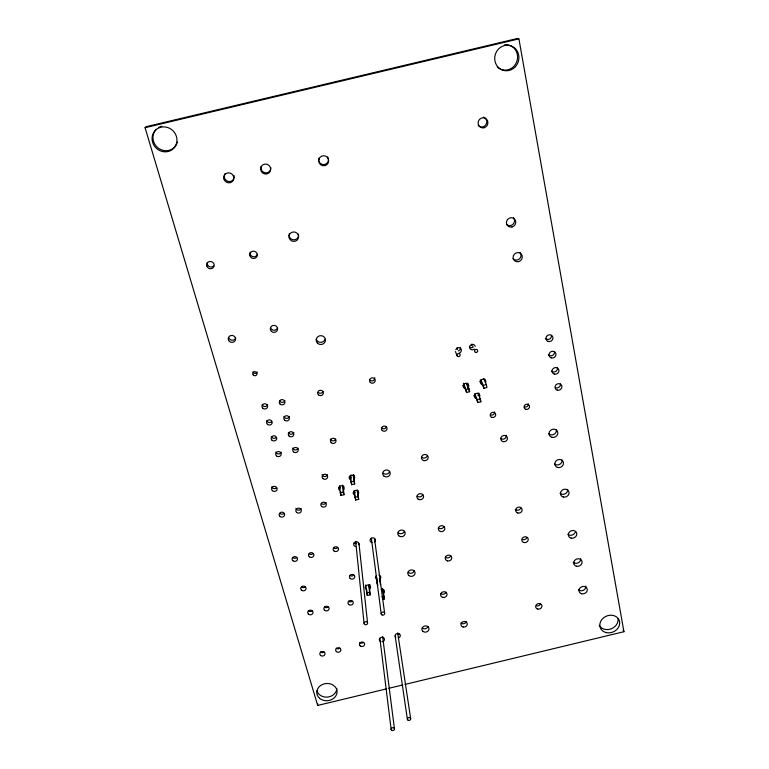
<?xml version="1.0" encoding="UTF-8"?>
<svg xmlns="http://www.w3.org/2000/svg" width="769" height="769" viewBox="0 0 769 769"><rect width="100%" height="100%" fill="white"/><g stroke="black" fill="none" stroke-linecap="round" stroke-linejoin="round"><path stroke-width="1.15" d="M386.394 688.899L317.693 705.433L145.072 127.702L145.985 126.741L517.575 38.45L518.912 38.883L623.928 631.714L405.023 684.41M388.72 688.332L402.696 684.968M463.438 383.25L465.947 389.527L469.013 388.797L469.638 391.681L466.572 392.411L463.63 385.048M480.971 380.203L483.288 385.375L486.354 384.644L486.95 387.528L483.893 388.268L480.192 379.934M474.809 393.882L477.213 399.64L480.269 398.909L480.875 401.774L477.818 402.504L474.838 395.304A19.638 1.23 76.6 0 1 474.444 394.228M353.596 474.569L354.644 483.961L351.644 484.681L350.924 481.952L353.923 481.231L353.279 475.377M343.243 486.268A16.149 6.527 -14.8 0 0 343.253 486.681L343.974 494.717L340.975 495.438L340.244 492.718L343.243 491.997L342.638 485.133M357.758 491.401L358.681 499.331L355.691 500.052L354.98 497.341L357.969 496.62L357.191 489.863M369.168 584.603A15.591 7.546 -15.2 0 0 369.168 585.565L370.245 594.802L367.351 595.494L366.678 592.966L369.572 592.265L368.764 585.363M381.78 596.927L383.702 596.465L382.587 588.352M382.443 599.445L384.365 598.984L383.077 589.688M145.072 127.702L518.912 38.883M623.121 630.08L623.928 631.714M483.538 378.444L486.354 384.644M477.818 393.161L480.269 398.909M479.645 398.88L480.875 401.774M455.431 351.577L457.19 355.836M466.879 383.577L469.013 388.797M466.216 383.279L469.638 391.681M343.243 491.997L343.974 494.717M369.572 592.265L370.245 594.802M380.165 582.989L380.607 584.68M383.702 596.465L384.365 598.984M377.041 582.835L377.714 585.382L376.666 577.375M353.923 481.231L354.644 483.961M357.969 496.62L358.681 499.331M465.947 389.527L466.572 392.411M477.213 399.64L477.818 402.504M483.288 385.375L483.893 388.268M397.698 632.945L410.665 718.602M395.141 635.992L407.397 719.39M374.493 538.579L384.625 613.181M379.482 578.721L379.944 582.133M371.331 538.117L381.232 613.998M382.635 636.578L394.439 728.724M379.886 638.453L391.152 729.521M366.707 589.708L367.351 595.494M365.775 584.882L366.678 592.966M354.692 490.978L354.942 493.246M355.316 496.649L355.691 500.052M354.23 490.564L354.98 497.341M359.017 543.846L367.582 623.226A1.769 1.538 -8.2 0 1 364.891 624.572A1.769 1.538 -8.2 0 1 364.987 621.91A1.769 1.538 -8.2 0 1 367.582 623.226M350.645 475.271L351.02 478.799M351.395 482.336L351.644 484.681M350.308 476.088L350.924 481.952M355.682 541.472L364.054 623.255M340.686 491.977L340.975 495.438M339.677 485.825L340.244 492.718M317.635 703.616L317.693 705.433M234.007 175.457A5.085 4.883 43.1 0 1 228.364 181.474A5.085 4.883 43.1 0 1 225.077 173.611M270.813 167.584A5.056 4.912 47.9 0 1 265.42 172.833A5.056 4.912 47.9 0 1 261.037 166.44M575.106 532.465A4.306 3.787 -23.1 0 1 567.887 534.195M580.595 558.534A4.268 3.71 -22.4 0 1 578.201 562.802A4.268 3.71 -22.4 0 1 573.232 562.216M585.776 586.045A4.22 3.643 -21.7 0 1 583.402 590.246A4.22 3.643 -21.7 0 1 578.48 589.679M562.052 459.929A4.422 3.97 -25.5 0 1 554.439 463.803M567.599 489.42A4.374 3.893 -24.4 0 1 560.063 493.237M267.679 404.677A2.807 2.615 4.5 0 1 262.258 404.619M281.214 452.153A2.759 2.538 0.9 0 1 275.888 452.114M284.876 400.562A2.807 2.624 2.7 0 1 279.464 400.505M271.515 421.825A2.788 2.586 3.2 0 1 266.853 420.624M293.768 432.428A2.768 2.567 0.3 0 1 288.423 432.38M289.346 416.577A2.788 2.595 1.4 0 1 283.972 416.529M298.141 448.106A2.749 2.538 -0.7 0 1 292.826 448.067M276.033 437.638A2.778 2.557 2 0 1 271.39 436.456M540.54 603.848A3.191 2.749 -18.9 0 1 536.522 605.857M446.107 592.149A3.22 2.826 -13.5 0 1 440.685 593.457M526.88 537.512A3.268 2.884 -20.1 0 1 522.766 539.588M466.283 621.708A3.182 2.759 -14.3 0 1 460.919 622.996M450.807 555.776A3.259 2.893 -14.4 0 1 445.318 557.092M520.815 508.069A3.297 2.951 -20.7 0 1 515.268 509.395M443.944 526.515A3.297 2.951 -14.4 0 1 438.388 527.851M427.343 455.806A3.384 3.105 -14.6 0 1 421.652 457.171M325.114 339.235A4.614 4.412 0 0 1 316.213 339.091M257.404 254.212A3.768 3.634 24.3 0 1 252.828 256.692A3.768 3.634 24.3 0 1 250.165 252.155M277.599 327.805A3.653 3.48 9.2 0 1 270.563 327.69M337.495 547.807A2.692 2.403 -5.9 0 1 333.698 547.816M328.152 606.972A2.643 2.307 -5.6 0 1 324.431 606.991M312.147 610.817A2.643 2.307 -4.6 0 1 308.407 610.836M324.085 651.939A2.605 2.24 -5.6 0 1 320.413 651.977M339.86 648.142A2.605 2.24 -6.5 0 1 336.188 648.18M301.188 508.424A2.74 2.48 -2.4 0 1 295.902 508.415M296.69 557.602A2.701 2.394 -2.9 0 1 292.883 557.612M313.012 553.69A2.692 2.403 -4 0 1 309.205 553.69M398.957 633.935A2.595 2.249 -10.2 0 1 397.775 634.531M395.804 637.328A2.605 2.259 -10.2 0 1 396.304 633.867A2.605 2.259 -10.2 0 1 400.111 634.723A2.605 2.259 -10.2 0 1 398.284 637.886M381.107 641.711A2.605 2.249 -9.2 0 1 379.79 638.241A2.605 2.249 -9.2 0 1 384.048 638.193A2.605 2.249 -9.2 0 1 382.443 641.692M356.672 543.539A2.692 2.403 -7.5 0 1 354.105 542.924M355.586 546.548A2.701 2.413 -7.5 0 1 353.769 543.587A2.701 2.413 -7.5 0 1 357.133 541.876A2.701 2.413 -7.5 0 1 358.94 544.837M371.6 539.627A2.682 2.403 -8.8 0 1 370.418 539.002M560.418 383.904A3.499 3.211 -30.3 0 1 555.872 387.874M557.477 367.899A3.518 3.239 -31.4 0 1 551.44 371.023M474.281 349.049A2.855 2.692 -26.1 0 1 470.003 348.617A2.855 2.692 -26.1 0 1 471.387 344.599A2.855 2.692 -26.1 0 1 475.184 346.425M455.873 349.655A2.855 2.692 -24.1 0 1 458.968 347.694A2.855 2.692 -24.1 0 1 461.381 350.212A2.855 2.692 -24.1 0 1 459.131 353.048M465.053 388.547A2.816 2.634 -22.2 0 1 463.486 384.827A2.816 2.634 -22.2 0 1 467.677 383.827A2.816 2.634 -22.2 0 1 467.792 387.893M476.184 398.534A2.807 2.605 -22.8 0 1 474.435 395.276A2.807 2.605 -22.8 0 1 477.962 393.449A2.807 2.605 -22.8 0 1 479.702 396.708M482.163 384.452A2.816 2.634 -24.4 0 1 480.423 381.164A2.816 2.634 -24.4 0 1 483.961 379.328A2.816 2.634 -24.4 0 1 485.7 382.616M371.985 542.616A2.701 2.413 -8.8 0 1 370.37 539.252A2.701 2.413 -8.8 0 1 374.388 538.281A2.701 2.413 -8.8 0 1 374.609 541.982M355.163 495.284A2.749 2.499 -7.4 0 1 353.49 491.804A2.749 2.499 -7.4 0 1 357.575 490.824A2.749 2.499 -7.4 0 1 357.825 494.65M339.398 490.055A2.759 2.509 -6 0 1 339.485 486.498A2.759 2.509 -6 0 1 343.387 486.517A2.759 2.509 -6 0 1 343.291 490.074M351.154 480.087A2.759 2.528 -7 0 1 349.472 476.559A2.759 2.528 -7 0 1 353.586 475.578A2.759 2.528 -7 0 1 353.836 479.443M381.299 589.294A2.653 2.326 -9.3 0 1 383.693 593.197M365.977 589.064A2.663 2.345 -8.4 0 1 366.092 585.738A2.663 2.345 -8.4 0 1 369.851 585.718A2.663 2.345 -8.4 0 1 369.726 589.044M378.934 575.087A2.663 2.355 -9.1 0 1 379.973 579.028M377.387 579.653A2.663 2.355 -9.1 0 1 376.349 575.702M473.31 346.954A2.836 2.682 -26.2 0 1 469.35 346.896M513.404 217.762A4.777 4.547 -48.1 0 1 512.904 224.365A4.777 4.547 -48.1 0 1 506.358 224.192M257.192 371.994A2.172 2.038 7.7 0 1 253.011 371.946M354.278 475.598A2.749 2.518 -6.9 0 1 353.538 476.722M350.866 477.366A2.749 2.518 -6.9 0 1 349.655 476.703M343.781 486.191A2.74 2.499 -6 0 1 343.051 487.306M340.388 487.94A2.74 2.499 -6 0 1 339.177 487.286M358.248 490.747A2.73 2.49 -7.4 0 1 357.508 491.862M354.855 492.496A2.73 2.49 -7.4 0 1 353.653 491.852M213.628 266.036A3.787 3.605 25.8 0 1 207.284 262.373M374.705 377.627A2.826 2.672 -9.7 0 1 369.899 380.146M323.076 391.344A2.836 2.663 -2 0 1 318.318 392.488M352.164 601.204A2.634 2.317 -7.2 0 1 348.444 601.223M363.497 642.461A2.595 2.24 -8 0 1 359.844 642.49M326.075 502.465A2.73 2.48 -4.5 0 1 321.48 503.56M556.381 429.804A4.47 4.056 -26.8 0 1 548.701 433.745M177.341 141.977A12.765 12.006 46.4 0 1 159.433 148.869A12.765 12.006 46.4 0 1 156.299 129.298M158.808 127.394A12.765 12.006 46.4 0 1 161.769 126.251M283.886 513.509A2.74 2.47 -1 0 1 280.012 513.5M510.491 45.717A12.746 11.958 -73.5 0 1 515.509 64.221A12.746 11.958 -73.5 0 1 497.187 66.874M504.32 44.9A12.746 11.958 -73.5 0 1 509.539 45.352M335.717 439.032A2.788 2.586 -4.6 0 1 330.334 438.984M494.592 411.876A2.778 2.557 -23.2 0 1 491.016 415.02M235.804 337.783A3.672 3.461 13.6 0 1 228.739 337.668M506.29 435.302A3.384 3.095 -22.8 0 1 500.475 438.292M298.449 234.026A4.797 4.691 23.9 0 1 293.777 239.832A4.797 4.691 23.9 0 1 289.211 233.795M353.653 575.318A2.663 2.355 -7.2 0 1 349.905 575.327M519.95 252.395A4.701 4.46 -42.3 0 1 519.45 258.855A4.701 4.46 -42.3 0 1 512.971 258.711M305.216 586.949A2.672 2.345 -3.9 0 1 301.448 586.968M327.383 474.742A2.759 2.528 -4.2 0 1 322.057 474.713M276.446 487.892A2.768 2.518 0.3 0 1 271.822 486.748M386.451 426.882A2.778 2.586 -10.7 0 1 381.77 428.006M554.507 351.712A3.547 3.278 -32.6 0 1 548.432 354.865M389.585 471.666A3.778 3.461 -10.4 0 1 383.241 473.185M422.767 494.717A3.336 3.028 -13.3 0 1 417.144 496.063M551.498 335.351A3.566 3.307 -34 0 1 545.394 338.523M484.778 378.992A2.807 2.615 -24.4 0 1 484.681 380.367M481.163 382.193A2.807 2.615 -24.4 0 1 479.971 381.491M478.808 393.026A2.797 2.595 -22.8 0 1 477.924 395.554M475.213 396.208A2.797 2.595 -22.8 0 1 474.021 395.516M467.744 383.068A2.807 2.624 -22.3 0 1 467.658 384.433M464.149 386.269A2.807 2.624 -22.3 0 1 462.948 385.567M483.48 117.099A5.075 4.854 -67.9 0 1 485.97 124.597A5.075 4.854 -67.9 0 1 478.241 125.376M327.632 156.876A5.008 4.931 63.8 0 1 325.547 164.201A5.008 4.931 63.8 0 1 318.741 160.759M318.606 159.914A5.008 4.931 63.8 0 1 318.779 158.174M428.17 626.495A3.566 3.095 -11.9 0 1 422.171 627.946M370.081 584.815A2.643 2.336 -8.4 0 1 369.36 585.863M414.318 570.886A3.643 3.22 -11.5 0 1 408.185 572.357M404.446 531.302A3.691 3.316 -11.2 0 1 398.236 532.802M528.255 403.821A2.778 2.547 -26.6 0 1 524.65 406.964M460.429 347.646A2.836 2.682 -24.2 0 1 458.237 350.933M617.997 618.468A10.093 8.574 -22 0 1 611.028 628.898A10.093 8.574 -22 0 1 599.186 625.284M336.86 688.409A10.112 8.594 -6.1 0 1 327.892 697.041A10.112 8.594 -6.1 0 1 316.963 690.908M350.702 476.645A13.89 5.508 -15.2 0 1 350.645 477.03M472.685 346.04A1.576 1.48 -26.5 0 1 471.705 344.185M457.113 347.675A1.576 1.49 -23.9 0 1 457.247 349.491M391.892 730.377A1.692 1.423 -9.6 0 0 394.487 729.099A1.692 1.423 -9.6 0 0 392.007 727.907A1.692 1.423 -9.6 0 0 391.892 730.377M408.137 720.236A1.682 1.413 -10.4 0 0 410.704 718.967A1.682 1.413 -10.4 0 0 408.262 717.775A1.682 1.413 -10.4 0 0 408.137 720.236M447.491 560.889A3.278 2.903 -14.4 0 0 451.701 557.294A3.278 2.903 -14.4 0 0 446.337 555.987A3.278 2.903 -14.4 0 0 447.491 560.889M223.952 178.985A5.114 4.912 42.8 0 0 232.382 181.484A5.114 4.912 42.8 0 0 230.046 173.035A5.114 4.912 42.8 0 0 223.952 178.985M463.111 627.004A3.201 2.768 -14.3 0 0 467.235 623.553A3.201 2.768 -14.3 0 0 462.015 622.332A3.201 2.768 -14.3 0 0 463.111 627.004M260.835 167.613A5.085 4.941 47.6 0 0 266.958 173.948A5.085 4.941 47.6 0 0 269.208 165.623A5.085 4.941 47.6 0 0 260.835 167.613M571.059 538.108A4.335 3.797 -23.1 0 0 576.75 533.35A4.335 3.797 -23.1 0 0 569.839 531.61A4.335 3.797 -23.1 0 0 571.059 538.108M576.404 566.215A4.287 3.73 -22.3 0 0 582.037 561.543A4.287 3.73 -22.3 0 0 575.212 559.842A4.287 3.73 -22.3 0 0 576.404 566.215M581.643 593.764A4.239 3.653 -21.7 0 0 587.228 589.169A4.239 3.653 -21.7 0 0 580.47 587.516A4.239 3.653 -21.7 0 0 581.643 593.764M563.254 497.014A4.403 3.912 -24.3 0 0 569.012 492.141A4.403 3.912 -24.3 0 0 561.995 490.324A4.403 3.912 -24.3 0 0 563.254 497.014M262.796 408.204A2.826 2.624 4.4 0 0 267.516 407.08A2.826 2.624 4.4 0 0 264.065 403.821A2.826 2.624 4.4 0 0 262.796 408.204M276.484 455.882A2.768 2.547 0.9 0 0 281.127 454.777A2.768 2.547 0.9 0 0 277.753 451.634A2.768 2.547 0.9 0 0 276.484 455.882M280.089 404.071A2.816 2.634 2.6 0 0 284.818 402.946A2.816 2.634 2.6 0 0 281.387 399.678A2.816 2.634 2.6 0 0 280.089 404.071M267.41 424.277A2.807 2.605 3.1 0 0 272.101 423.152A2.807 2.605 3.1 0 0 268.679 419.932A2.807 2.605 3.1 0 0 267.41 424.277M289.077 436.071A2.788 2.576 0.2 0 0 293.748 434.956A2.788 2.576 0.2 0 0 290.374 431.774A2.788 2.576 0.2 0 0 289.077 436.071M284.617 420.153A2.797 2.605 1.3 0 0 289.307 419.038A2.797 2.605 1.3 0 0 285.905 415.818A2.797 2.605 1.3 0 0 284.617 420.153M293.498 451.807A2.768 2.547 -0.7 0 0 298.151 450.701A2.768 2.547 -0.7 0 0 294.787 447.558A2.768 2.547 -0.7 0 0 293.498 451.807M271.966 440.166A2.788 2.576 1.9 0 0 276.638 439.051A2.788 2.576 1.9 0 0 273.235 435.869A2.788 2.576 1.9 0 0 271.966 440.166M537.714 609.058A3.201 2.759 -18.9 0 0 541.905 605.597A3.201 2.759 -18.9 0 0 536.752 604.367A3.201 2.759 -18.9 0 0 537.714 609.058M442.8 597.369A3.239 2.836 -13.5 0 0 446.962 593.851A3.239 2.836 -13.5 0 0 441.656 592.591A3.239 2.836 -13.5 0 0 442.8 597.369M523.92 542.529A3.287 2.903 -20 0 0 528.197 538.925A3.287 2.903 -20 0 0 522.91 537.598A3.287 2.903 -20 0 0 523.92 542.529M517.797 513A3.316 2.961 -20.7 0 0 522.113 509.328A3.316 2.961 -20.7 0 0 516.768 507.963A3.316 2.961 -20.7 0 0 517.797 513M440.55 531.533A3.316 2.97 -14.4 0 0 444.799 527.88A3.316 2.97 -14.4 0 0 439.378 526.534A3.316 2.97 -14.4 0 0 440.55 531.533M423.786 460.602A3.403 3.124 -14.6 0 0 428.131 456.796A3.403 3.124 -14.6 0 0 422.556 455.344A3.403 3.124 -14.6 0 0 423.786 460.602M317.472 343.166A4.643 4.431 -0.1 0 0 325.277 341.321A4.643 4.431 -0.1 0 0 319.702 335.784A4.643 4.431 -0.1 0 0 317.472 343.166M249.906 255.693A3.787 3.653 23.9 0 0 256.202 257.49A3.787 3.653 23.9 0 0 254.501 251.309A3.787 3.653 23.9 0 0 249.906 255.693M271.351 331.295A3.672 3.499 9 0 0 277.494 329.834A3.672 3.499 9 0 0 273.024 325.47A3.672 3.499 9 0 0 271.351 331.295M333.89 550.844A2.701 2.413 -5.9 0 0 338.437 549.758A2.701 2.413 -5.9 0 0 335.197 546.797A2.701 2.413 -5.9 0 0 333.89 550.844M324.566 610.259A2.653 2.317 -5.6 0 0 329.026 609.192A2.653 2.317 -5.6 0 0 325.845 606.366A2.653 2.317 -5.6 0 0 324.566 610.259M308.465 614.133A2.653 2.317 -4.6 0 0 312.925 613.066A2.653 2.317 -4.6 0 0 309.724 610.24A2.653 2.317 -4.6 0 0 308.465 614.133M320.529 655.419A2.615 2.249 -5.7 0 0 324.922 654.371A2.615 2.249 -5.7 0 0 321.778 651.641A2.615 2.249 -5.7 0 0 320.529 655.419M336.38 651.612A2.615 2.249 -6.6 0 0 340.773 650.555A2.615 2.249 -6.6 0 0 337.649 647.825A2.615 2.249 -6.6 0 0 336.38 651.612M296.594 512.394A2.749 2.49 -2.4 0 0 301.217 511.298A2.749 2.49 -2.4 0 0 297.882 508.242A2.749 2.49 -2.4 0 0 296.594 512.394M292.854 560.688A2.711 2.413 -2.9 0 0 297.401 559.601A2.711 2.413 -2.9 0 0 294.114 556.66A2.711 2.413 -2.9 0 0 292.854 560.688M309.273 556.746A2.711 2.413 -4.1 0 0 313.819 555.66A2.711 2.413 -4.1 0 0 310.551 552.709A2.711 2.413 -4.1 0 0 309.273 556.746M557.256 390.143A3.518 3.22 -30.2 0 0 561.851 386.153A3.518 3.22 -30.2 0 0 556.247 384.596A3.518 3.22 -30.2 0 0 557.256 390.143M554.286 374.09A3.537 3.259 -31.3 0 0 558.9 370.072A3.537 3.259 -31.3 0 0 553.257 368.495A3.537 3.259 -31.3 0 0 554.286 374.09M319.577 698.3A10.17 8.622 -6.1 0 0 336.659 694.234A10.17 8.622 -6.1 0 0 324.499 683.795A10.17 8.622 -6.1 0 0 319.577 698.3M606.164 632.589A10.151 8.603 -22 0 0 619.593 621.698A10.151 8.603 -22 0 0 603.54 617.834A10.151 8.603 -22 0 0 606.164 632.589M514.701 67.393A12.823 12.035 -73.3 0 0 510.818 45.823A12.823 12.035 -73.3 0 0 494.928 60.809A12.823 12.035 -73.3 0 0 514.701 67.393M152.406 135.748A12.842 12.073 46.2 0 0 168.094 151.522A12.842 12.073 46.2 0 0 173.063 130.836A12.842 12.073 46.2 0 0 152.406 135.748M253.328 375.118A2.182 2.047 7.6 0 0 256.971 374.253A2.182 2.047 7.6 0 0 254.299 371.706A2.182 2.047 7.6 0 0 253.328 375.118M525.871 409.329A2.797 2.567 -26.5 0 0 529.495 406.167A2.797 2.567 -26.5 0 0 525.016 404.946A2.797 2.567 -26.5 0 0 525.871 409.329M492.054 417.423A2.788 2.567 -23.1 0 0 495.659 414.27A2.788 2.567 -23.1 0 0 491.151 413.059A2.788 2.567 -23.1 0 0 492.054 417.423M383.693 475.876A3.797 3.47 -10.4 0 0 390.085 474.348A3.797 3.47 -10.4 0 0 385.625 470.061A3.797 3.47 -10.4 0 0 383.693 475.876M398.755 535.743A3.71 3.326 -11.2 0 0 405.013 534.244A3.71 3.326 -11.2 0 0 400.678 530.149A3.71 3.326 -11.2 0 0 398.755 535.743M408.752 575.462A3.662 3.23 -11.5 0 0 414.914 573.991A3.662 3.23 -11.5 0 0 410.665 570.021A3.662 3.23 -11.5 0 0 408.752 575.462M422.796 631.262A3.585 3.105 -11.9 0 0 428.833 629.821A3.585 3.105 -11.9 0 0 424.69 626.024A3.585 3.105 -11.9 0 0 422.796 631.262M318.914 159.298A5.037 4.96 63.5 0 0 324.893 165.643A5.037 4.96 63.5 0 0 327.277 157.309A5.037 4.96 63.5 0 0 318.914 159.298M483.951 127.789A5.104 4.883 -67.7 0 0 486.7 119.378A5.104 4.883 -67.7 0 0 478.347 121.348A5.104 4.883 -67.7 0 0 483.951 127.789M548.239 341.465A3.585 3.326 -33.9 0 0 552.892 337.37A3.585 3.326 -33.9 0 0 547.192 335.736A3.585 3.326 -33.9 0 0 548.239 341.465M551.277 357.873A3.566 3.287 -32.5 0 0 555.91 353.807A3.566 3.287 -32.5 0 0 550.239 352.202A3.566 3.287 -32.5 0 0 551.277 357.873M279.916 516.393A2.759 2.48 -1.1 0 0 284.54 515.288A2.759 2.48 -1.1 0 0 281.185 512.241A2.759 2.48 -1.1 0 0 279.916 516.393M321.605 506.406A2.749 2.49 -4.5 0 0 326.229 505.3A2.749 2.49 -4.5 0 0 322.922 502.234A2.749 2.49 -4.5 0 0 321.605 506.406M360.152 645.893A2.615 2.249 -8 0 0 364.544 644.845A2.615 2.249 -8 0 0 361.449 642.105A2.615 2.249 -8 0 0 360.152 645.893M348.703 604.463A2.653 2.326 -7.2 0 0 353.163 603.396A2.653 2.326 -7.2 0 0 350.01 600.56A2.653 2.326 -7.2 0 0 348.703 604.463M272.399 490.66A2.788 2.528 0.2 0 0 277.061 489.545A2.788 2.528 0.2 0 0 273.668 486.441A2.788 2.528 0.2 0 0 272.399 490.66M322.884 478.568A2.778 2.538 -4.3 0 0 327.546 477.453A2.778 2.538 -4.3 0 0 324.21 474.329A2.778 2.538 -4.3 0 0 322.884 478.568M301.467 590.159A2.682 2.355 -3.9 0 0 305.966 589.083A2.682 2.355 -3.9 0 0 302.726 586.209A2.682 2.355 -3.9 0 0 301.467 590.159M350.174 578.461A2.672 2.365 -7.2 0 0 354.672 577.384A2.672 2.365 -7.2 0 0 351.491 574.501A2.672 2.365 -7.2 0 0 350.174 578.461M331.208 442.704A2.807 2.595 -4.7 0 0 335.918 441.579A2.807 2.595 -4.7 0 0 332.564 438.368A2.807 2.595 -4.7 0 0 331.208 442.704M382.222 430.486A2.797 2.595 -10.7 0 0 386.932 429.371A2.797 2.595 -10.7 0 0 383.644 426.141A2.797 2.595 -10.7 0 0 382.222 430.486M318.424 394.814A2.855 2.682 -2.1 0 0 323.22 393.68A2.855 2.682 -2.1 0 0 319.789 390.354A2.855 2.682 -2.1 0 0 318.424 394.814M370.293 382.414A2.845 2.682 -9.8 0 0 375.08 381.27A2.845 2.682 -9.8 0 0 371.725 377.935A2.845 2.682 -9.8 0 0 370.293 382.414M229.325 341.33A3.691 3.48 13.4 0 0 235.468 339.869A3.691 3.48 13.4 0 0 230.921 335.515A3.691 3.48 13.4 0 0 229.325 341.33M206.803 265.968A3.816 3.624 25.6 0 0 213.148 267.756A3.816 3.624 25.6 0 0 211.36 261.595A3.816 3.624 25.6 0 0 206.803 265.968M511.952 226.99A4.797 4.576 -47.8 0 0 514.644 219.194A4.797 4.576 -47.8 0 0 506.675 221.078A4.797 4.576 -47.8 0 0 511.952 226.99M518.546 261.643A4.729 4.489 -42.1 0 0 521.209 254.01A4.729 4.489 -42.1 0 0 513.346 255.875A4.729 4.489 -42.1 0 0 518.546 261.643M289.144 237.784A4.825 4.72 23.3 0 0 297.17 240.111A4.825 4.72 23.3 0 0 295.094 232.132A4.825 4.72 23.3 0 0 289.144 237.784M503.003 441.627A3.403 3.114 -22.7 0 0 507.405 437.801A3.403 3.114 -22.7 0 0 501.907 436.331A3.403 3.114 -22.7 0 0 503.003 441.627M417.778 498.85A3.355 3.038 -13.3 0 0 423.431 497.495A3.355 3.038 -13.3 0 0 419.538 493.736A3.355 3.038 -13.3 0 0 417.778 498.85M557.631 467.475A4.451 3.989 -25.4 0 0 563.446 462.525A4.451 3.989 -25.4 0 0 556.352 460.641A4.451 3.989 -25.4 0 0 557.631 467.475M551.902 437.321A4.499 4.076 -26.7 0 0 557.765 432.274A4.499 4.076 -26.7 0 0 550.585 430.332A4.499 4.076 -26.7 0 0 551.902 437.321M382.001 614.921A1.749 1.528 -9.3 0 0 384.673 613.575A1.749 1.528 -9.3 0 0 382.106 612.268A1.749 1.528 -9.3 0 0 382.001 614.921M458.103 356.556A1.596 1.509 -23.7 0 0 460.16 354.73A1.596 1.509 -23.7 0 0 457.555 354A1.596 1.509 -23.7 0 0 458.103 356.556M475.617 352.375A1.605 1.509 -26.2 0 0 477.684 350.539A1.605 1.509 -26.2 0 0 475.088 349.808A1.605 1.509 -26.2 0 0 475.617 352.375"/></g></svg>
